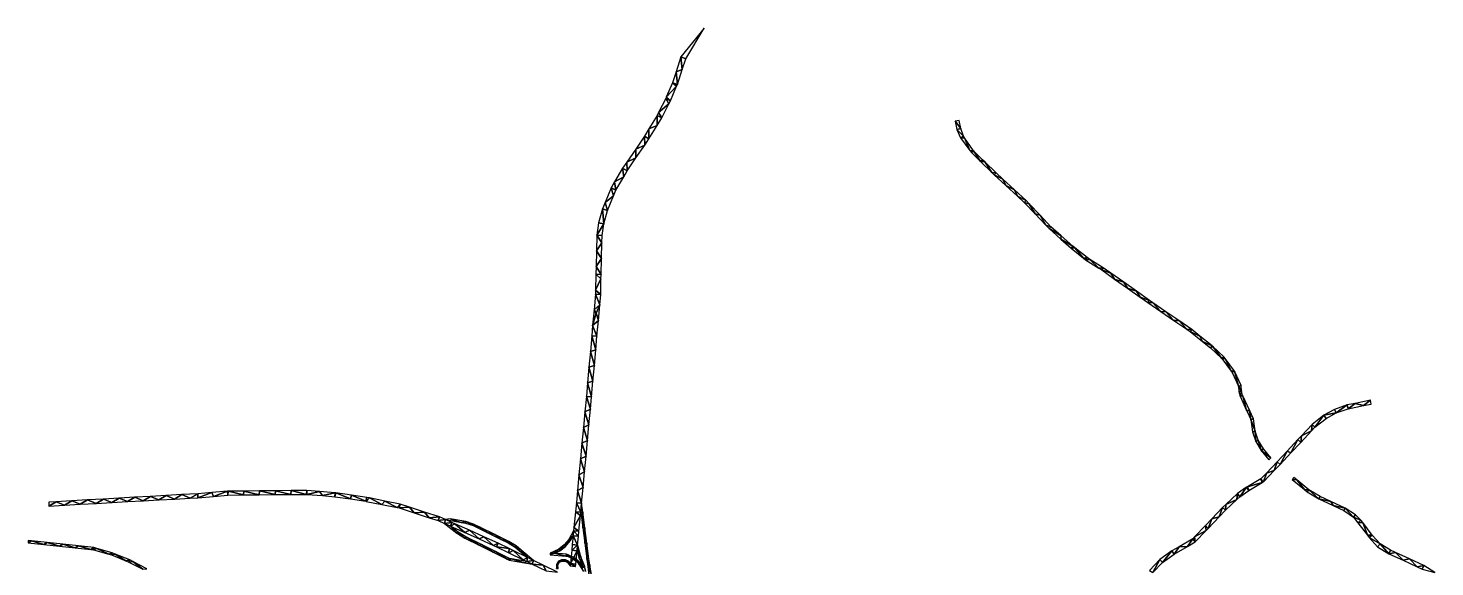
# Model space of a CAD drawing. Extents: x -30359 to 26190, y -30889 to 30041.
# Drawn here: x -30359 to 23240, y 9510 to 30041 of the extents above; entities that cross this region are included whole.
import ezdxf

# ---------------------------------------------------------------- set-up
doc = ezdxf.new("R2010")
doc.units = 0

msp = doc.modelspace()

# ---------------------------------------------------------------- linework, layer by layer
at = {"layer": 'mg_to_dxf', "color": 251}
for points in [[(-5484.75, 28945.84), (-5297, 28875.84), (-4605.63, 30040.84)], [(-5484.75, 28945.84), (-5671.38, 28375.84), (-5433.75, 28458.84)], [(-5433.75, 28458.84), (-5297, 28875.84), (-5484.75, 28945.84)], [(-5433.75, 28458.84), (-5671.38, 28375.84), (-5620.5, 27888.84)], [(-5807.88, 27958.84), (-6042.75, 27406.84), (-5648.63, 27822.84)], [(-5671.38, 28375.84), (-5807.88, 27958.84), (-5620.5, 27888.84)], [(-5620.5, 27888.84), (-5807.88, 27958.84), (-5648.63, 27822.84)], [(-6337.75, 26821.84), (-5944.88, 27150.84), (-6064.5, 27355.84)], [(-5883.25, 27270.84), (-6042.75, 27406.84), (-6064.5, 27355.84)], [(-5883.25, 27270.84), (-6064.5, 27355.84), (-5944.88, 27150.84)], [(-5883.25, 27270.84), (-5648.63, 27822.84), (-6042.75, 27406.84)], [(-6337.75, 26821.84), (-6393, 26713.84), (-6218.25, 26616.84)], [(-5944.88, 27150.84), (-6337.75, 26821.84), (-6218.25, 26616.84)], [(-6703.75, 26200.84), (-6392.13, 26329.84), (-6393, 26713.84)], [(-6702.88, 25816.84), (-6392.13, 26329.84), (-6703.75, 26200.84)], [(-6393, 26713.84), (-6392.13, 26329.84), (-6218.25, 26616.84)], [(4965, 26499.84), (5175, 26216.84), (5113, 26524.84)], [(5031.13, 26171.84), (5175, 26216.84), (4965, 26499.84)], [(-6871, 25924.84), (-7210, 25429.84), (-6860.75, 25586.84)], [(-6702.88, 25816.84), (-6703.75, 26200.84), (-6871, 25924.84)], [(-6702.88, 25816.84), (-6871, 25924.84), (-6860.75, 25586.84)], [(5275, 25923.84), (5175, 26216.84), (5031.13, 26171.84)], [(5166.13, 25863.84), (5275, 25923.84), (5031.13, 26171.84)], [(5318.38, 25860.84), (5275, 25923.84), (5166.13, 25863.84)], [(5523.75, 25382.84), (5318.38, 25860.84), (5166.13, 25863.84)], [(5318.38, 25860.84), (5523.75, 25382.84), (5659.5, 25367.84)], [(-7210, 25429.84), (-7549, 24934.84), (-7199.63, 25091.84)], [(-6860.75, 25586.84), (-7210, 25429.84), (-7199.63, 25091.84)], [(5659.5, 25367.84), (5523.75, 25382.84), (5583.63, 25301.84)], [(5930.25, 24954.84), (5659.5, 25367.84), (5583.63, 25301.84)], [(5930.25, 24954.84), (6000.25, 25025.84), (5659.5, 25367.84)], [(-8011.38, 24186.84), (-7666.13, 24379.84), (-7707.5, 24703.84)], [(-7549, 24934.84), (-7707.5, 24703.84), (-7538.63, 24596.84)], [(-7707.5, 24703.84), (-7666.13, 24379.84), (-7538.63, 24596.84)], [(-7199.63, 25091.84), (-7549, 24934.84), (-7538.63, 24596.84)], [(6089.25, 24939.84), (6000.25, 25025.84), (5930.25, 24954.84)], [(6089.25, 24939.84), (5930.25, 24954.84), (6362.13, 24538.84)], [(6521, 24523.84), (6089.25, 24939.84), (6362.13, 24538.84)], [(-8150.13, 23950.84), (-7970.13, 23862.84), (-8011.38, 24186.84)], [(-7666.13, 24379.84), (-8011.38, 24186.84), (-7970.13, 23862.84)], [(6452.38, 24451.84), (6521, 24523.84), (6362.13, 24538.84)], [(6782, 24282.84), (6521, 24523.84), (6452.38, 24451.84)], [(6892.5, 24044.84), (6782, 24282.84), (6452.38, 24451.84)], [(6782, 24282.84), (6892.5, 24044.84), (7222.38, 23874.84)], [(-8058.5, 23643.84), (-8150.13, 23950.84), (-8374.5, 23394.84)], [(-8283, 23087.84), (-8058.5, 23643.84), (-8374.5, 23394.84)], [(-8058.5, 23643.84), (-7970.13, 23862.84), (-8150.13, 23950.84)], [(7332.75, 23636.84), (7222.38, 23874.84), (6892.5, 24044.84)], [(7662.63, 23467.84), (7222.38, 23874.84), (7332.75, 23636.84)], [(7662.63, 23467.84), (7332.75, 23636.84), (7592.38, 23396.84)], [(-8472.5, 23151.84), (-8621.75, 22622.84), (-8425.5, 22581.84)], [(-8283, 23087.84), (-8374.5, 23394.84), (-8472.5, 23151.84)], [(-8283, 23087.84), (-8472.5, 23151.84), (-8425.5, 22581.84)], [(7783, 23340.84), (7662.63, 23467.84), (7592.38, 23396.84)], [(7783, 23340.84), (7592.38, 23396.84), (8005.5, 22961.84)], [(7783, 23340.84), (8005.5, 22961.84), (8196.25, 22906.84)], [(-8621.75, 22622.84), (-8686.5, 22150.84), (-8425.5, 22581.84)], [(-8686.5, 22150.84), (-8486.88, 22133.84), (-8425.5, 22581.84)], [(8196.25, 22906.84), (8005.5, 22961.84), (8418.75, 22526.84)], [(8609.5, 22471.84), (8196.25, 22906.84), (8418.75, 22526.84)], [(8539.88, 22399.84), (8609.5, 22471.84), (8418.75, 22526.84)], [(-8703.63, 21550.84), (-8494.88, 21854.84), (-8686.5, 22150.84)], [(-8494.88, 21854.84), (-8486.88, 22133.84), (-8686.5, 22150.84)], [(8539.88, 22399.84), (8997.75, 22126.84), (8609.5, 22471.84)], [(8539.88, 22399.84), (8987.88, 22000.84), (8997.75, 22126.84)], [(8997.75, 22126.84), (8987.88, 22000.84), (9445.88, 21727.84)], [(9381.38, 21650.84), (9445.88, 21727.84), (8987.88, 22000.84)], [(-8720.75, 20951.84), (-8512, 21255.84), (-8703.63, 21550.84)], [(-8703.63, 21550.84), (-8512, 21255.84), (-8494.88, 21854.84)], [(9381.38, 21650.84), (9519, 21669.84), (9445.88, 21727.84)], [(9381.38, 21650.84), (9850.38, 21276.84), (9519, 21669.84)], [(9519, 21669.84), (9850.38, 21276.84), (9987.38, 21294.84)], [(-8720.75, 20951.84), (-8729.13, 20659.84), (-8529.13, 20655.84)], [(-8720.75, 20951.84), (-8529.13, 20655.84), (-8512, 21255.84)], [(9987.38, 21294.84), (9850.38, 21276.84), (9929.5, 21213.84)], [(10095.63, 21226.84), (9987.38, 21294.84), (9929.5, 21213.84)], [(10437.75, 20895.84), (10095.63, 21226.84), (9929.5, 21213.84)], [(10095.63, 21226.84), (10437.75, 20895.84), (10604.5, 20909.84)], [(10604.5, 20909.84), (10437.75, 20895.84), (10549, 20825.84)], [(10604.5, 20909.84), (10549, 20825.84), (10895.13, 20703.84)], [(-8729.13, 20659.84), (-8739.75, 20059.84), (-8532.13, 20490.84)], [(-8532.13, 20490.84), (-8739.75, 20059.84), (-8542.88, 19890.84)], [(-8529.13, 20655.84), (-8729.13, 20659.84), (-8532.13, 20490.84)], [(10549, 20825.84), (11038.5, 20478.84), (10895.13, 20703.84)], [(11038.5, 20478.84), (11384.63, 20356.84), (10895.13, 20703.84)], [(11528, 20132.84), (11384.63, 20356.84), (11038.5, 20478.84)], [(-8742.63, 19901.84), (-8796.5, 19304.84), (-8578.38, 19496.84)], [(-8739.75, 20059.84), (-8742.63, 19901.84), (-8542.88, 19890.84)], [(-8578.38, 19496.84), (-8542.88, 19890.84), (-8742.63, 19901.84)], [(11528, 20132.84), (11874, 20010.84), (11384.63, 20356.84)], [(11528, 20132.84), (12017.5, 19785.84), (11874, 20010.84)], [(12017.5, 19785.84), (12363.38, 19663.84), (11874, 20010.84)], [(-8796.5, 19304.84), (-8850.25, 18706.84), (-8711.5, 19173.84)], [(-8796.5, 19304.84), (-8711.5, 19173.84), (-8578.38, 19496.84)], [(-8711.5, 19173.84), (-8632.25, 18898.84), (-8578.38, 19496.84)], [(12017.5, 19785.84), (12306.25, 19581.84), (12363.38, 19663.84)], [(12363.38, 19663.84), (12306.25, 19581.84), (12497.63, 19571.84)], [(12306.25, 19581.84), (12801.25, 19242.84), (12497.63, 19571.84)], [(12497.63, 19571.84), (12801.25, 19242.84), (12992.63, 19232.84)], [(-8850.25, 18706.84), (-8632.25, 18898.84), (-8711.5, 19173.84)], [(-8850.25, 18706.84), (-8686, 18301.84), (-8632.25, 18898.84)], [(12801.25, 19242.84), (13296.25, 18904.84), (12992.63, 19232.84)], [(13296.25, 18904.84), (13487.5, 18894.84), (12992.63, 19232.84)], [(13791.25, 18565.84), (13487.5, 18894.84), (13296.25, 18904.84)], [(13982.5, 18555.84), (13487.5, 18894.84), (13791.25, 18565.84)], [(-8937.75, 17721.84), (-8731.5, 17782.84), (-8885.25, 18318.84)], [(-8885.25, 18318.84), (-8686, 18301.84), (-8850.25, 18706.84)], [(-8731.5, 17782.84), (-8686, 18301.84), (-8885.25, 18318.84)], [(13982.5, 18555.84), (13791.25, 18565.84), (13922.63, 18475.84)], [(13982.5, 18555.84), (13922.63, 18475.84), (14288.75, 18306.84)], [(14288.75, 18306.84), (13922.63, 18475.84), (14387.88, 18097.84)], [(14754.25, 17928.84), (14288.75, 18306.84), (14387.88, 18097.84)], [(-8990.25, 17123.84), (-8784, 17185.84), (-8937.75, 17721.84)], [(-8731.5, 17782.84), (-8937.75, 17721.84), (-8784, 17185.84)], [(14754.25, 17928.84), (14387.88, 18097.84), (14688.5, 17852.84)], [(14763.25, 17920.84), (14754.25, 17928.84), (14688.5, 17852.84)], [(15127.38, 17444.84), (14763.25, 17920.84), (14688.5, 17852.84)], [(15202.25, 17511.84), (14763.25, 17920.84), (15127.38, 17444.84)], [(-8836.5, 16587.84), (-8784, 17185.84), (-8990.25, 17123.84)], [(15127.38, 17444.84), (15246.75, 17451.84), (15202.25, 17511.84)], [(15484.75, 16962.84), (15246.75, 17451.84), (15127.38, 17444.84)], [(15484.75, 16962.84), (15603.88, 16969.84), (15246.75, 17451.84)], [(-9042.63, 16526.84), (-8836.5, 16587.84), (-8990.25, 17123.84)], [(15484.75, 16962.84), (15517.63, 16918.84), (15603.88, 16969.84)], [(15761.13, 16401.84), (15603.88, 16969.84), (15517.63, 16918.84)], [(15761.13, 16401.84), (15860.25, 16425.84), (15603.88, 16969.84)], [(-9088.13, 16008.84), (-8889, 15990.84), (-9042.63, 16526.84)], [(-8889, 15990.84), (-8836.5, 16587.84), (-9042.63, 16526.84)], [(15761.13, 16401.84), (15869.63, 16211.84), (15860.25, 16425.84)], [(15770.25, 16196.84), (15869.63, 16211.84), (15761.13, 16401.84)], [(15770.25, 16196.84), (15816.63, 16019.84), (15869.63, 16211.84)], [(15869.63, 16211.84), (15816.63, 16019.84), (15911.13, 16053.84)], [(-8933.88, 15515.84), (-9088.13, 16008.84), (-9144.5, 15411.84)], [(-8933.88, 15515.84), (-8889, 15990.84), (-9088.13, 16008.84)], [(15911.13, 16053.84), (15816.63, 16019.84), (15924.63, 16023.84)], [(15816.63, 16019.84), (16066.38, 15474.84), (15924.63, 16023.84)], [(15924.63, 16023.84), (16066.38, 15474.84), (16174.25, 15478.84)], [(19411.88, 15510.84), (19474, 15373.84), (19895.75, 15679.84)], [(19474, 15373.84), (19935.63, 15535.84), (19895.75, 15679.84)], [(19935.63, 15535.84), (20201, 15741.84), (19895.75, 15679.84)], [(20523.63, 15653.84), (20201, 15741.84), (19935.63, 15535.84)], [(20788.75, 15860.84), (20201, 15741.84), (20523.63, 15653.84)], [(20788.75, 15860.84), (20523.63, 15653.84), (20819.5, 15713.84)], [(-8990.25, 14918.84), (-9144.5, 15411.84), (-9200.88, 14814.84)], [(-8933.88, 15515.84), (-9144.5, 15411.84), (-8990.25, 14918.84)], [(16066.38, 15474.84), (16083.63, 15436.84), (16174.25, 15478.84)], [(16174.25, 15478.84), (16083.63, 15436.84), (16233.38, 15121.84)], [(16174.25, 15478.84), (16233.38, 15121.84), (16330.63, 15149.84)], [(16233.38, 15121.84), (16389.5, 14680.84), (16330.63, 15149.84)], [(16233.38, 15121.84), (16291.63, 14657.84), (16389.5, 14680.84)], [(18565.38, 14939.84), (18666.75, 14828.84), (19010.63, 15284.84)], [(18666.75, 14828.84), (19093.75, 15159.84), (19010.63, 15284.84)], [(19411.88, 15510.84), (19010.63, 15284.84), (19474, 15373.84)], [(19474, 15373.84), (19010.63, 15284.84), (19093.75, 15159.84)], [(-9257.13, 14217.84), (-9046.63, 14320.84), (-9200.88, 14814.84)], [(-8990.25, 14918.84), (-9200.88, 14814.84), (-9046.63, 14320.84)], [(16389.5, 14680.84), (16291.63, 14657.84), (16423.13, 14291.84)], [(16514, 14334.84), (16389.5, 14680.84), (16423.13, 14291.84)], [(18020.38, 14358.84), (18130, 14255.84), (18155, 14502.84)], [(18130, 14255.84), (18540, 14693.84), (18155, 14502.84)], [(18565.38, 14939.84), (18155, 14502.84), (18540, 14693.84)], [(18565.38, 14939.84), (18540, 14693.84), (18666.75, 14828.84)], [(-9313.5, 13620.84), (-9102.88, 13723.84), (-9257.13, 14217.84)], [(-9102.88, 13723.84), (-9046.63, 14320.84), (-9257.13, 14217.84)], [(16514, 14334.84), (16423.13, 14291.84), (16628, 13947.84)], [(16710.13, 14004.84), (16514, 14334.84), (16628, 13947.84)], [(16710.13, 14004.84), (16628, 13947.84), (16988.38, 13663.84)], [(16628, 13947.84), (16916.75, 13592.84), (16988.38, 13663.84)], [(18020.38, 14358.84), (17611.63, 13919.84), (17754.13, 13852.84)], [(18130, 14255.84), (18020.38, 14358.84), (17754.13, 13852.84)], [(-9159.25, 13126.84), (-9313.5, 13620.84), (-9369.88, 13022.84)], [(-9313.5, 13620.84), (-9159.25, 13126.84), (-9102.88, 13723.84)], [(17236.13, 13516.84), (16820.75, 13083.84), (17123.13, 13182.84)], [(17345.13, 13413.84), (17236.13, 13516.84), (17123.13, 13182.84)], [(17345.13, 13413.84), (17611.63, 13919.84), (17236.13, 13516.84)], [(17754.13, 13852.84), (17611.63, 13919.84), (17345.13, 13413.84)], [(-9426.25, 12425.84), (-9215.63, 12529.84), (-9369.88, 13022.84)], [(-9369.88, 13022.84), (-9215.63, 12529.84), (-9159.25, 13126.84)], [(16614, 12868.84), (16096.25, 12565.84), (16663.75, 12723.84)], [(16820.75, 13083.84), (16614, 12868.84), (16707.88, 12749.84)], [(16707.88, 12749.84), (16614, 12868.84), (16663.75, 12723.84)], [(17123.13, 13182.84), (16820.75, 13083.84), (16707.88, 12749.84)], [(17975.5, 12832.84), (17872.75, 12917.84), (17808.75, 12840.84)], [(-23355.88, 12342.84), (-23899.38, 12295.84), (-23888.75, 12145.84)], [(-23291.25, 12196.84), (-23355.88, 12342.84), (-23888.75, 12145.84)], [(-22758.38, 12393.84), (-23355.88, 12342.84), (-23291.25, 12196.84)], [(-22751.25, 12243.84), (-22758.38, 12393.84), (-23291.25, 12196.84)], [(-22751.25, 12243.84), (-22737.13, 12393.84), (-22758.38, 12393.84)], [(-22151.5, 12249.84), (-22737.13, 12393.84), (-22751.25, 12243.84)], [(-22137.38, 12399.84), (-22737.13, 12393.84), (-22151.5, 12249.84)], [(-21551.75, 12255.84), (-22137.38, 12399.84), (-22151.5, 12249.84)], [(-21537.75, 12405.84), (-22137.38, 12399.84), (-21551.75, 12255.84)], [(-20952, 12261.84), (-21537.75, 12405.84), (-21551.75, 12255.84)], [(-21537.75, 12405.84), (-20952, 12261.84), (-20938, 12411.84)], [(-20938, 12411.84), (-20952, 12261.84), (-20352.38, 12267.84)], [(-20938, 12411.84), (-20352.38, 12267.84), (-20338.25, 12417.84)], [(-20338.25, 12417.84), (-20352.38, 12267.84), (-19752.63, 12273.84)], [(-20338.25, 12417.84), (-19752.63, 12273.84), (-19738.5, 12423.84)], [(-19738.5, 12423.84), (-19752.63, 12273.84), (-19744, 12273.84)], [(-19744, 12273.84), (-19253.13, 12383.84), (-19738.5, 12423.84)], [(-19146.25, 12223.84), (-19253.13, 12383.84), (-19744, 12273.84)], [(-18655.38, 12334.84), (-19253.13, 12383.84), (-19146.25, 12223.84)], [(-18655.38, 12334.84), (-19146.25, 12223.84), (-18672.63, 12184.84)], [(-18655.38, 12334.84), (-18672.63, 12184.84), (-18635.88, 12331.84)], [(-18079.38, 12096.84), (-18635.88, 12331.84), (-18672.63, 12184.84)], [(-18079.38, 12096.84), (-18042.75, 12242.84), (-18635.88, 12331.84)], [(-9426.25, 12425.84), (-9471, 11951.84), (-9272, 11932.84)], [(-9272, 11932.84), (-9215.63, 12529.84), (-9426.25, 12425.84)], [(15811.5, 12183.84), (16064.75, 12547.84), (15716.75, 12300.84)], [(16146.25, 12420.84), (16064.75, 12547.84), (15811.5, 12183.84)], [(16096.25, 12565.84), (16064.75, 12547.84), (16146.25, 12420.84)], [(16663.75, 12723.84), (16096.25, 12565.84), (16146.25, 12420.84)], [(18271.75, 12459.84), (17975.5, 12832.84), (17808.75, 12840.84)], [(17975.5, 12832.84), (18271.75, 12459.84), (18438.5, 12451.84)], [(18271.75, 12459.84), (18380.75, 12369.84), (18438.5, 12451.84)], [(18438.5, 12451.84), (18380.75, 12369.84), (18821.25, 12105.84)], [(18821.25, 12105.84), (18868.38, 12194.84), (18438.5, 12451.84)], [(-29572.63, 11976.84), (-29568.5, 11826.84), (-29288.75, 11992.84)], [(-29568.5, 11826.84), (-28969.63, 11860.84), (-29288.75, 11992.84)], [(-28969.63, 11860.84), (-28689.88, 12026.84), (-29288.75, 11992.84)], [(-28689.88, 12026.84), (-28969.63, 11860.84), (-28370.88, 11893.84)], [(-28689.88, 12026.84), (-28370.88, 11893.84), (-28091.13, 12059.84)], [(-27772, 11927.84), (-28091.13, 12059.84), (-28370.88, 11893.84)], [(-27492.25, 12093.84), (-28091.13, 12059.84), (-27772, 11927.84)], [(-27492.25, 12093.84), (-27772, 11927.84), (-27173.25, 11961.84)], [(-27492.25, 12093.84), (-27173.25, 11961.84), (-26893.5, 12127.84)], [(-27173.25, 11961.84), (-26574.38, 11994.84), (-26893.5, 12127.84)], [(-26294.63, 12160.84), (-26893.5, 12127.84), (-26574.38, 11994.84)], [(-26294.63, 12160.84), (-26574.38, 11994.84), (-25975.63, 12028.84)], [(-26294.63, 12160.84), (-25975.63, 12028.84), (-25695.88, 12194.84)], [(-25975.63, 12028.84), (-25376.75, 12061.84), (-25695.88, 12194.84)], [(-25376.75, 12061.84), (-25097, 12228.84), (-25695.88, 12194.84)], [(-24778, 12095.84), (-25097, 12228.84), (-25376.75, 12061.84)], [(-24498.25, 12261.84), (-25097, 12228.84), (-24778, 12095.84)], [(-24179.13, 12129.84), (-24498.25, 12261.84), (-24778, 12095.84)], [(-23899.38, 12295.84), (-24498.25, 12261.84), (-24179.13, 12129.84)], [(-23899.38, 12295.84), (-24179.13, 12129.84), (-23888.75, 12145.84)], [(-17486.13, 12008.84), (-18042.75, 12242.84), (-18079.38, 12096.84)], [(-17486.13, 12008.84), (-17449.63, 12153.84), (-18042.75, 12242.84)], [(-17449.63, 12153.84), (-17486.13, 12008.84), (-17475.25, 12006.84)], [(-17475.25, 12006.84), (-17357.63, 12135.84), (-17449.63, 12153.84)], [(-17357.63, 12135.84), (-17475.25, 12006.84), (-16886.88, 11890.84)], [(-17357.63, 12135.84), (-16886.88, 11890.84), (-16769.25, 12019.84)], [(-16298.38, 11774.84), (-16769.25, 12019.84), (-16886.88, 11890.84)], [(-16180.75, 11903.84), (-16769.25, 12019.84), (-16298.38, 11774.84)], [(-16180.75, 11903.84), (-16298.38, 11774.84), (-16218.75, 11758.84)], [(-16218.75, 11758.84), (-15822.5, 11786.84), (-16180.75, 11903.84)], [(-9471, 11951.84), (-9504.38, 11612.84), (-9303.63, 11596.84)], [(-9471, 11951.84), (-9303.63, 11596.84), (-9272, 11932.84)], [(-9303.63, 11596.84), (-9226.88, 11595.84), (-9271.88, 11933.84)], [(15276.88, 11892.84), (15152.38, 11777.84), (15258.25, 11671.84)], [(15258.25, 11671.84), (15698.5, 12078.84), (15276.88, 11892.84)], [(15716.75, 12300.84), (15276.88, 11892.84), (15698.5, 12078.84)], [(15698.5, 12078.84), (15811.5, 12183.84), (15716.75, 12300.84)], [(19277.75, 12002.84), (18868.38, 12194.84), (18821.25, 12105.84)], [(19277.75, 12002.84), (18821.25, 12105.84), (19364.25, 11850.84)], [(19820.63, 11747.84), (19277.75, 12002.84), (19364.25, 11850.84)], [(19820.63, 11747.84), (19364.25, 11850.84), (19772.75, 11659.84)], [(-15822.5, 11786.84), (-16218.75, 11758.84), (-15648.88, 11571.84)], [(-15822.5, 11786.84), (-15648.88, 11571.84), (-15252.5, 11599.84)], [(-15252.5, 11599.84), (-15648.88, 11571.84), (-15079, 11384.84)], [(-15252.5, 11599.84), (-15079, 11384.84), (-14682.63, 11412.84)], [(-15079, 11384.84), (-14736.75, 11272.84), (-14682.63, 11412.84)], [(-14682.63, 11412.84), (-14736.75, 11272.84), (-14453.63, 11310.84)], [(-14736.75, 11272.84), (-14500.75, 11167.84), (-14453.63, 11310.84)], [(-14500.75, 11167.84), (-14218.13, 11204.84), (-14453.63, 11310.84)], [(-14276.38, 11339.84), (-14453.63, 11310.84), (-13863.5, 11203.84)], [(-13863.5, 11203.84), (-13686.13, 11232.84), (-14276.38, 11339.84)], [(-9504.38, 11612.84), (-9564, 11015.84), (-9316.25, 11462.84)], [(-9316.25, 11462.84), (-9564, 11015.84), (-9372.38, 10865.84)], [(-9303.63, 11596.84), (-9504.38, 11612.84), (-9316.25, 11462.84)], [(-9226.38, 11001.84), (-9226.88, 11595.84), (-9303.63, 11596.84)], [(-9226.38, 11001.84), (-9147.63, 11001.84), (-9226.88, 11595.84)], [(14608.88, 10977.84), (14742.5, 11339.84), (14500, 11080.84)], [(14608.88, 10977.84), (15018.63, 11415.84), (14742.5, 11339.84)], [(15018.63, 11415.84), (15152.38, 11777.84), (14742.5, 11339.84)], [(15018.63, 11415.84), (15258.25, 11671.84), (15152.38, 11777.84)], [(19820.63, 11747.84), (19772.75, 11659.84), (20141.38, 11401.84)], [(19820.63, 11747.84), (20141.38, 11401.84), (20222.13, 11496.84)], [(20423.75, 11285.84), (20222.13, 11496.84), (20141.38, 11401.84)], [(20423.75, 11285.84), (20141.38, 11401.84), (20309.63, 11187.84)], [(20423.75, 11285.84), (20309.63, 11187.84), (20490.75, 11197.84)], [(-14500.75, 11167.84), (-14270.75, 11064.84), (-14218.13, 11204.84)], [(-14270.75, 11064.84), (-14500.75, 11167.84), (-14027.63, 10798.84)], [(-14218.13, 11204.84), (-14270.75, 11064.84), (-14094.75, 11149.84)], [(-14094.75, 11149.84), (-14270.75, 11064.84), (-13723.38, 10819.84)], [(-14270.75, 11064.84), (-14027.63, 10798.84), (-13968.75, 10829.84)], [(-13547.25, 10904.84), (-14094.75, 11149.84), (-13723.38, 10819.84)], [(-14002.63, 10779.84), (-13968.75, 10829.84), (-14027.63, 10798.84)], [(-13968.75, 10829.84), (-14002.63, 10779.84), (-13715.13, 10607.84)], [(-13968.75, 10829.84), (-13715.13, 10607.84), (-13686.38, 10660.84)], [(-13700.63, 11173.84), (-13686.13, 11232.84), (-13863.5, 11203.84)], [(-13176, 10574.84), (-13547.25, 10904.84), (-13723.38, 10819.84)], [(-13406.88, 11080.84), (-13686.13, 11232.84), (-13700.63, 11173.84)], [(-13384.38, 11136.84), (-13686.13, 11232.84), (-13406.88, 11080.84)], [(-12999.88, 10659.84), (-13547.25, 10904.84), (-13176, 10574.84)], [(-13117.88, 11005.84), (-13384.38, 11136.84), (-13406.88, 11080.84)], [(-12868.25, 10816.84), (-13117.88, 11005.84), (-13406.88, 11080.84)], [(-12868.25, 10816.84), (-12579.38, 10741.84), (-13117.88, 11005.84)], [(-12868.25, 10816.84), (-12329.63, 10552.84), (-12579.38, 10741.84)], [(-12579.38, 10741.84), (-12329.63, 10552.84), (-12040.88, 10477.84)], [(-9577.25, 10882.84), (-9754.25, 10556.84), (-9594.88, 10694.84)], [(-9577.25, 10882.84), (-9594.88, 10694.84), (-9389.88, 10679.84)], [(-9372.38, 10865.84), (-9564, 11015.84), (-9577.25, 10882.84)], [(-9389.88, 10679.84), (-9372.38, 10865.84), (-9577.25, 10882.84)], [(-9226.38, 11001.84), (-9149.13, 10406.84), (-9147.63, 11001.84)], [(-9068.38, 10406.84), (-9147.63, 11001.84), (-9149.13, 10406.84)], [(14526.63, 10891.84), (14500, 11080.84), (14084.38, 10648.84)], [(14526.63, 10891.84), (14084.38, 10648.84), (14111, 10459.84)], [(14608.88, 10977.84), (14500, 11080.84), (14526.63, 10891.84)], [(20309.63, 11187.84), (20674.25, 10711.84), (20490.75, 11197.84)], [(20855.13, 10721.84), (20490.75, 11197.84), (20674.25, 10711.84)], [(20855.13, 10721.84), (20674.25, 10711.84), (20740, 10625.84)], [(21156.63, 10390.84), (20855.13, 10721.84), (20740, 10625.84)], [(-30234.88, 10499.84), (-30352.63, 10512.84), (-30359, 10427.84)], [(-29762.75, 10363.84), (-30234.88, 10499.84), (-30359, 10427.84)], [(-29638.63, 10435.84), (-30234.88, 10499.84), (-29762.75, 10363.84)], [(-29166.38, 10298.84), (-29638.63, 10435.84), (-29762.75, 10363.84)], [(-29166.38, 10298.84), (-29042.25, 10370.84), (-29638.63, 10435.84)], [(-29042.25, 10370.84), (-29166.38, 10298.84), (-28570.13, 10234.84)], [(-28570.13, 10234.84), (-28446, 10306.84), (-29042.25, 10370.84)], [(-27973.75, 10170.84), (-28446, 10306.84), (-28570.13, 10234.84)], [(-27973.75, 10170.84), (-27849.75, 10241.84), (-28446, 10306.84)], [(-27866, 10158.84), (-27849.75, 10241.84), (-27973.75, 10170.84)], [(-27866, 10158.84), (-27737.88, 10209.84), (-27849.75, 10241.84)], [(-27737.88, 10209.84), (-27866, 10158.84), (-27289, 9995.84)], [(-27160.5, 10047.84), (-27737.88, 10209.84), (-27289, 9995.84)], [(-13686.38, 10660.84), (-13715.13, 10607.84), (-13625, 10629.84)], [(-13625, 10629.84), (-13715.13, 10607.84), (-13178.13, 10340.84)], [(-13625, 10629.84), (-13178.13, 10340.84), (-13088, 10362.84)], [(-13178.13, 10340.84), (-12641.25, 10073.84), (-13088, 10362.84)], [(-12628.63, 10329.84), (-12999.88, 10659.84), (-13176, 10574.84)], [(-12641.25, 10073.84), (-12551, 10095.84), (-13088, 10362.84)], [(-12452.38, 10414.84), (-12999.88, 10659.84), (-12628.63, 10329.84)], [(-12515.88, 10278.84), (-12452.38, 10414.84), (-12628.63, 10329.84)], [(-12515.88, 10278.84), (-12026.75, 10206.84), (-12452.38, 10414.84)], [(-12026.75, 10206.84), (-12515.88, 10278.84), (-12037.25, 10045.84)], [(-12069.88, 10425.84), (-12040.88, 10477.84), (-12329.63, 10552.84)], [(-12069.88, 10425.84), (-11803, 10259.84), (-12040.88, 10477.84)], [(-11803, 10259.84), (-11767.75, 10308.84), (-12040.88, 10477.84)], [(-11872.38, 10131.84), (-12026.75, 10206.84), (-12037.25, 10045.84)], [(-11803, 10259.84), (-11567.75, 10141.84), (-11767.75, 10308.84)], [(-11803, 10259.84), (-11342, 9875.84), (-11567.75, 10141.84)], [(-10467.13, 10036.84), (-10312.5, 10026.84), (-10142.75, 10188.84)], [(-10312.5, 10026.84), (-10103.88, 10123.84), (-10142.75, 10188.84)], [(-9933.38, 10346.84), (-10142.75, 10188.84), (-10103.88, 10123.84)], [(-9933.38, 10346.84), (-10103.88, 10123.84), (-9881.63, 10291.84)], [(-9933.38, 10346.84), (-9881.63, 10291.84), (-9754.25, 10556.84)], [(-9881.63, 10291.84), (-9692, 10514.84), (-9754.25, 10556.84)], [(-9594.88, 10694.84), (-9754.25, 10556.84), (-9692, 10514.84)], [(-9422, 10338.84), (-9628.13, 10357.84), (-9648.5, 10148.84)], [(-9422, 10338.84), (-9648.5, 10148.84), (-9442, 10126.84)], [(-9594.88, 10694.84), (-9628.13, 10357.84), (-9422, 10338.84)], [(-9594.88, 10694.84), (-9422, 10338.84), (-9389.88, 10679.84)], [(-9330.13, 9961.84), (-9422, 10338.84), (-9442, 10126.84)], [(-9301.38, 9895.84), (-9422, 10338.84), (-9330.13, 9961.84)], [(-9149.13, 10406.84), (-9071.88, 9812.84), (-9068.38, 10406.84)], [(-9071.88, 9812.84), (-8989.13, 9811.84), (-9068.38, 10406.84)], [(13499.38, 10276.84), (13222, 10114.84), (13303.25, 9988.84)], [(13303.25, 9988.84), (13821.38, 10290.84), (13499.38, 10276.84)], [(13499.38, 10276.84), (13821.38, 10290.84), (14017.38, 10578.84)], [(14017.38, 10578.84), (13821.38, 10290.84), (14111, 10459.84)], [(14084.38, 10648.84), (14017.38, 10578.84), (14111, 10459.84)], [(21156.63, 10390.84), (20740, 10625.84), (21059.88, 10274.84)], [(21481.88, 10012.84), (21156.63, 10390.84), (21059.88, 10274.84)], [(21156.63, 10390.84), (21481.88, 10012.84), (21553.13, 10144.84)], [(-27289, 9995.84), (-27188.25, 9966.84), (-27160.5, 10047.84)], [(-27188.25, 9966.84), (-27039.13, 9997.84), (-27160.5, 10047.84)], [(-27039.13, 9997.84), (-27188.25, 9966.84), (-26633, 9739.84)], [(-26483.75, 9771.84), (-27039.13, 9997.84), (-26633, 9739.84)], [(-26483.75, 9771.84), (-26633, 9739.84), (-26519.5, 9693.84)], [(-26365.5, 9710.84), (-26483.75, 9771.84), (-26519.5, 9693.84)], [(-26365.5, 9710.84), (-26519.5, 9693.84), (-25987.25, 9416.84)], [(-25833.5, 9433.84), (-26365.5, 9710.84), (-25987.25, 9416.84)], [(-12104.25, 9805.84), (-12551, 10095.84), (-12641.25, 10073.84)], [(-12014, 9828.84), (-12551, 10095.84), (-12104.25, 9805.84)], [(-12033, 9770.84), (-12014, 9828.84), (-12104.25, 9805.84)], [(-11498.38, 9782.84), (-11872.38, 10131.84), (-12037.25, 10045.84)], [(-11944.5, 9816.84), (-12014, 9828.84), (-12033, 9770.84)], [(-11944.5, 9816.84), (-12033, 9770.84), (-11442.38, 9665.84)], [(-11944.5, 9816.84), (-11442.38, 9665.84), (-11354, 9711.84)], [(-11333.25, 9868.84), (-11872.38, 10131.84), (-11498.38, 9782.84)], [(-11107.25, 9757.84), (-11567.75, 10141.84), (-11342, 9875.84)], [(-11333.25, 9868.84), (-11498.38, 9782.84), (-11354, 9711.84)], [(-11158, 9615.84), (-11354, 9711.84), (-11442.38, 9665.84)], [(-11333.25, 9868.84), (-11354, 9711.84), (-11107.25, 9757.84)], [(-11107.25, 9757.84), (-11354, 9711.84), (-11158, 9615.84)], [(-11107.25, 9757.84), (-11158, 9615.84), (-10733.63, 9574.84)], [(-10467.13, 10036.84), (-10472.75, 9962.84), (-10312.5, 10026.84)], [(-10472.75, 9962.84), (-9874.5, 9920.84), (-10312.5, 10026.84)], [(-9842.13, 9994.84), (-10312.5, 10026.84), (-9874.5, 9920.84)], [(-10147.88, 9731.84), (-10232.88, 9599.84), (-10172.25, 9583.84)], [(-10147.88, 9731.84), (-10172.25, 9583.84), (-10107, 9683.84)], [(-10035, 9782.84), (-10147.88, 9731.84), (-10107, 9683.84)], [(-10022.38, 9722.84), (-10035, 9782.84), (-10107, 9683.84)], [(-9897.5, 9721.84), (-10035, 9782.84), (-10022.38, 9722.84)], [(-9897.5, 9721.84), (-9883, 9780.84), (-10035, 9782.84)], [(-9897.5, 9721.84), (-9771.88, 9725.84), (-9883, 9780.84)], [(-9897.5, 9721.84), (-9810.63, 9677.84), (-9771.88, 9725.84)], [(-9874.5, 9920.84), (-9856.13, 9919.84), (-9842.13, 9994.84)], [(-9753.42, 9958.76), (-9850.52, 9991.6), (-9864.5, 9923.12)], [(-9864.5, 9923.12), (-9786.2, 9905.66), (-9753.42, 9958.76)], [(-9810.63, 9677.84), (-9699.13, 9633.84), (-9771.88, 9725.84)], [(-9699.13, 9633.84), (-9810.63, 9677.84), (-9707.5, 9548.84)], [(-9753.42, 9958.76), (-9786.2, 9905.66), (-9599.3, 9814.93)], [(-9599.3, 9814.93), (-9566.53, 9868.02), (-9753.42, 9958.76)], [(-9648.5, 10148.84), (-9699.13, 9633.84), (-9442, 10126.84)], [(-9490, 9615.84), (-9442, 10126.84), (-9699.13, 9633.84)], [(-9566.53, 9868.02), (-9599.3, 9814.93), (-9432.84, 9691.04)], [(-9432.84, 9691.04), (-9400.07, 9744.13), (-9566.53, 9868.02)], [(-9372.38, 9871.84), (-9330.13, 9961.84), (-9442, 10126.84)], [(-9317.55, 9655.21), (-9400.07, 9744.13), (-9432.84, 9691.04)], [(-9432.84, 9691.04), (-9370.05, 9613.3), (-9317.55, 9655.21)], [(-9226.75, 9523.84), (-9315.88, 9659.84), (-9376.75, 9614.84)], [(-9372.38, 9871.84), (-9301.38, 9895.84), (-9330.13, 9961.84)], [(-9372.38, 9871.84), (-9226.75, 9523.84), (-9301.38, 9895.84)], [(-9154.13, 9544.84), (-9301.38, 9895.84), (-9226.75, 9523.84)], [(-8989.13, 9811.84), (-9071.88, 9812.84), (-8960.75, 9592.84)], [(-8960.75, 9592.84), (-9071.88, 9812.84), (-8960.75, 9494.84)], [(-8960.75, 9494.84), (-9071.88, 9812.84), (-8960.75, 9396.84)], [(-8960.75, 9396.84), (-9071.88, 9812.84), (-8994.75, 9217.84)], [(12499.25, 9289.84), (12757.75, 9786.84), (12373.25, 9373.84)], [(12857, 9673.84), (12757.75, 9786.84), (12499.25, 9289.84)], [(12857, 9673.84), (13222, 10114.84), (12757.75, 9786.84)], [(13303.25, 9988.84), (13222, 10114.84), (12857, 9673.84)], [(21734.38, 10060.84), (21553.13, 10144.84), (21481.88, 10012.84)], [(22026.63, 9761.84), (21734.38, 10060.84), (21481.88, 10012.84)], [(22279, 9809.84), (21734.38, 10060.84), (22026.63, 9761.84)], [(22279, 9809.84), (22026.63, 9761.84), (22571.25, 9510.84)], [(22823.63, 9558.84), (22279, 9809.84), (22571.25, 9510.84)], [(-11158, 9615.84), (-10619.13, 9352.84), (-10733.63, 9574.84)], [(-10733.63, 9574.84), (-10619.13, 9352.84), (-10194.75, 9311.84)], [(-10232.88, 9599.84), (-10227.63, 9441.84), (-10172.25, 9583.84)], [(-10172.25, 9583.84), (-10227.63, 9441.84), (-10167.88, 9449.84)], [(-9498.25, 9528.84), (-9699.13, 9633.84), (-9707.5, 9548.84)], [(-9498.25, 9528.84), (-9490, 9615.84), (-9699.13, 9633.84)], [(-9376.75, 9614.84), (-9196.88, 9328.84), (-9256.63, 9494.84)], [(-9376.75, 9614.84), (-9256.63, 9494.84), (-9226.75, 9523.84)], [(-9157.63, 9494.84), (-9226.75, 9523.84), (-9256.63, 9494.84)], [(-9154.13, 9544.84), (-9226.75, 9523.84), (-9157.63, 9494.84)], [(-9121.75, 9333.84), (-9154.13, 9544.84), (-9157.63, 9494.84)], [(-8960.75, 9592.84), (-8960.75, 9494.84), (-8909.88, 9217.84)], [(22751.13, 9427.84), (22823.63, 9558.84), (22571.25, 9510.84)], [(23240.38, 9289.84), (22823.63, 9558.84), (22751.13, 9427.84)]]:
    msp.add_3dface(points, dxfattribs=at)

doc.saveas('drawing.dxf')
